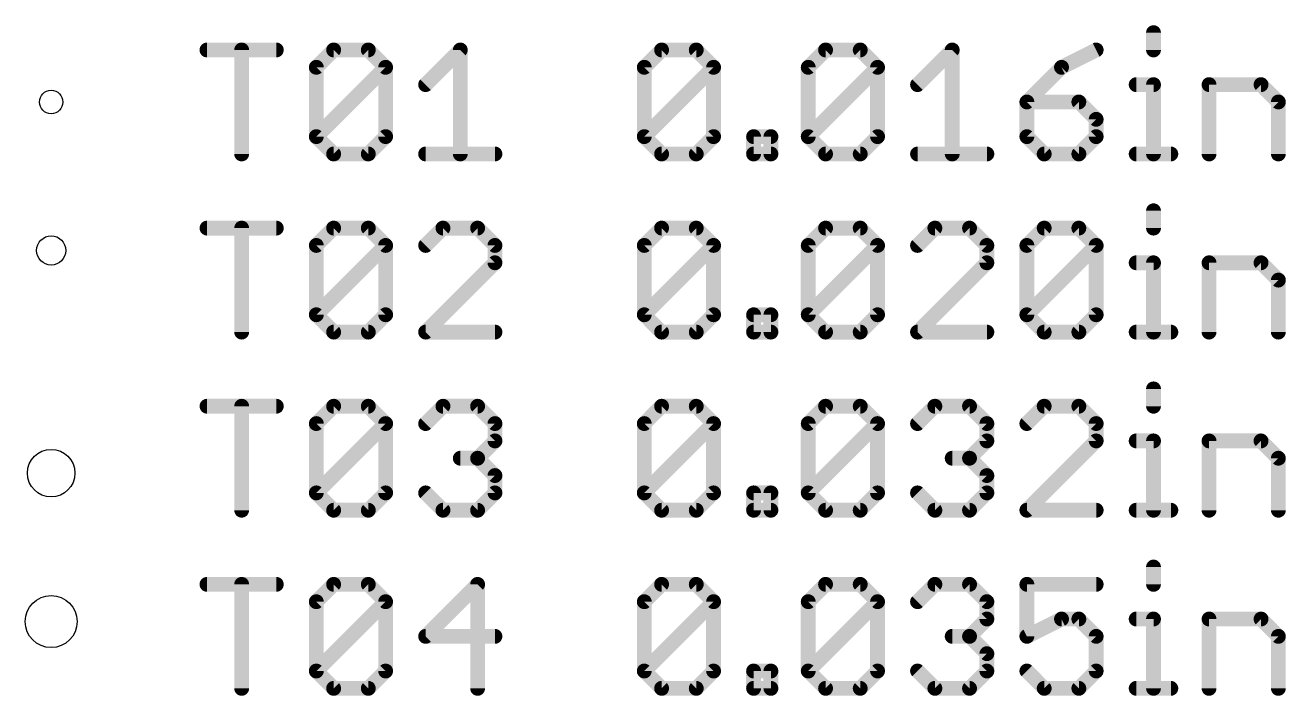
# Model space of a CAD drawing. Extents: x -132 to 146, y -142 to 112.
# Drawn here: x -43.62 to -22.05, y 30.48 to 41.95 of the extents above; entities that cross this region are included whole.
import ezdxf

# ---------------------------------------------------------------- set-up
doc = ezdxf.new("R2010")
doc.units = 0
doc.layers.add('20', color=7, linetype='CONTINUOUS')
doc.layers.add('44', color=253, linetype='CONTINUOUS')

msp = doc.modelspace()

# ---------------------------------------------------------------- linework, layer by layer
at = {"layer": '20'}
for centre, radius in [((-43.18, 40.64), 0.2), ((-43.18, 38.1), 0.25), ((-43.18, 34.29), 0.4064), ((-43.18, 31.75), 0.4445)]:
    msp.add_circle(centre, radius, dxfattribs=at)
at = {"layer": '44', "const_width": 0.254}
for points in [[(-24.3126, 41.8271), (-24.3126, 41.5305)], [(-40.513, 41.5305), (-39.3267, 41.5305)], [(-39.9198, 39.751), (-39.9198, 41.5305)], [(-38.642, 41.2339), (-38.3454, 41.5305)], [(-38.3454, 41.5305), (-37.7522, 41.5305)], [(-37.7522, 41.5305), (-37.4556, 41.2339)], [(-36.7709, 40.9373), (-36.1778, 41.5305)], [(-36.1778, 41.5305), (-36.1778, 39.751)], [(-33.0288, 41.2339), (-32.7323, 41.5305)], [(-32.7323, 41.5305), (-32.1391, 41.5305)], [(-32.1391, 41.5305), (-31.8425, 41.2339)], [(-30.2223, 41.2339), (-29.9257, 41.5305)], [(-29.9257, 41.5305), (-29.3325, 41.5305)], [(-29.3325, 41.5305), (-29.0359, 41.2339)], [(-28.3513, 40.9373), (-27.7581, 41.5305)], [(-27.7581, 41.5305), (-27.7581, 39.751)], [(-25.2939, 41.5305), (-25.887, 41.2339)], [(-38.642, 40.0476), (-38.642, 41.2339)], [(-38.642, 40.0476), (-37.4556, 41.2339)], [(-37.4556, 41.2339), (-37.4556, 40.0476)], [(-33.0288, 40.0476), (-33.0288, 41.2339)], [(-33.0288, 40.0476), (-31.8425, 41.2339)], [(-31.8425, 41.2339), (-31.8425, 40.0476)], [(-30.2223, 40.0476), (-30.2223, 41.2339)], [(-30.2223, 40.0476), (-29.0359, 41.2339)], [(-29.0359, 41.2339), (-29.0359, 40.0476)], [(-25.887, 41.2339), (-26.4802, 40.6408)], [(-24.6092, 40.9373), (-24.3126, 40.9373)], [(-24.3126, 40.9373), (-24.3126, 39.751)], [(-23.3618, 39.751), (-23.3618, 40.9373)], [(-23.3618, 40.9373), (-22.4721, 40.9373)], [(-22.4721, 40.9373), (-22.1755, 40.6408)], [(-26.4802, 40.6408), (-26.4802, 40.0476)], [(-25.5905, 40.6408), (-26.4802, 40.6408)], [(-25.2939, 40.3442), (-25.5905, 40.6408)], [(-22.1755, 40.6408), (-22.1755, 39.751)], [(-25.2939, 40.0476), (-25.2939, 40.3442)], [(-38.3454, 39.751), (-38.642, 40.0476)], [(-37.4556, 40.0476), (-37.7522, 39.751)], [(-32.7323, 39.751), (-33.0288, 40.0476)], [(-31.8425, 40.0476), (-32.1391, 39.751)], [(-31.1578, 39.751), (-31.1578, 40.0476)], [(-31.1578, 40.0476), (-30.8612, 40.0476)], [(-30.8612, 40.0476), (-30.8612, 39.751)], [(-29.9257, 39.751), (-30.2223, 40.0476)], [(-29.0359, 40.0476), (-29.3325, 39.751)], [(-26.4802, 40.0476), (-26.1836, 39.751)], [(-25.5905, 39.751), (-25.2939, 40.0476)], [(-37.7522, 39.751), (-38.3454, 39.751)], [(-36.7709, 39.751), (-35.5846, 39.751)], [(-32.1391, 39.751), (-32.7323, 39.751)], [(-30.8612, 39.751), (-31.1578, 39.751)], [(-29.3325, 39.751), (-29.9257, 39.751)], [(-28.3513, 39.751), (-27.1649, 39.751)], [(-26.1836, 39.751), (-25.5905, 39.751)], [(-24.6092, 39.751), (-24.016, 39.751)], [(-24.3126, 38.7791), (-24.3126, 38.4825)], [(-40.513, 38.4825), (-39.3267, 38.4825)], [(-39.9198, 36.703), (-39.9198, 38.4825)], [(-38.642, 38.1859), (-38.3454, 38.4825)], [(-38.3454, 38.4825), (-37.7522, 38.4825)], [(-37.7522, 38.4825), (-37.4556, 38.1859)], [(-36.4743, 38.4825), (-36.7709, 38.1859)], [(-35.8812, 38.4825), (-36.4743, 38.4825)], [(-35.5846, 38.1859), (-35.8812, 38.4825)], [(-33.0288, 38.1859), (-32.7323, 38.4825)], [(-32.7323, 38.4825), (-32.1391, 38.4825)], [(-32.1391, 38.4825), (-31.8425, 38.1859)], [(-30.2223, 38.1859), (-29.9257, 38.4825)], [(-29.9257, 38.4825), (-29.3325, 38.4825)], [(-29.3325, 38.4825), (-29.0359, 38.1859)], [(-28.0547, 38.4825), (-28.3513, 38.1859)], [(-27.4615, 38.4825), (-28.0547, 38.4825)], [(-27.1649, 38.1859), (-27.4615, 38.4825)], [(-26.4802, 38.1859), (-26.1836, 38.4825)], [(-26.1836, 38.4825), (-25.5905, 38.4825)], [(-25.5905, 38.4825), (-25.2939, 38.1859)], [(-38.642, 36.9996), (-38.642, 38.1859)], [(-38.642, 36.9996), (-37.4556, 38.1859)], [(-37.4556, 38.1859), (-37.4556, 36.9996)], [(-35.5846, 37.8893), (-35.5846, 38.1859)], [(-33.0288, 36.9996), (-33.0288, 38.1859)], [(-33.0288, 36.9996), (-31.8425, 38.1859)], [(-31.8425, 38.1859), (-31.8425, 36.9996)], [(-30.2223, 36.9996), (-30.2223, 38.1859)], [(-30.2223, 36.9996), (-29.0359, 38.1859)], [(-29.0359, 38.1859), (-29.0359, 36.9996)], [(-27.1649, 37.8893), (-27.1649, 38.1859)], [(-26.4802, 36.9996), (-26.4802, 38.1859)], [(-26.4802, 36.9996), (-25.2939, 38.1859)], [(-25.2939, 38.1859), (-25.2939, 36.9996)], [(-36.7709, 36.703), (-35.5846, 37.8893)], [(-28.3513, 36.703), (-27.1649, 37.8893)], [(-24.6092, 37.8893), (-24.3126, 37.8893)], [(-24.3126, 37.8893), (-24.3126, 36.703)], [(-23.3618, 36.703), (-23.3618, 37.8893)], [(-23.3618, 37.8893), (-22.4721, 37.8893)], [(-22.4721, 37.8893), (-22.1755, 37.5928)], [(-22.1755, 37.5928), (-22.1755, 36.703)], [(-38.3454, 36.703), (-38.642, 36.9996)], [(-37.4556, 36.9996), (-37.7522, 36.703)], [(-32.7323, 36.703), (-33.0288, 36.9996)], [(-31.8425, 36.9996), (-32.1391, 36.703)], [(-31.1578, 36.703), (-31.1578, 36.9996)], [(-31.1578, 36.9996), (-30.8612, 36.9996)], [(-30.8612, 36.9996), (-30.8612, 36.703)], [(-29.9257, 36.703), (-30.2223, 36.9996)], [(-29.0359, 36.9996), (-29.3325, 36.703)], [(-26.1836, 36.703), (-26.4802, 36.9996)], [(-25.2939, 36.9996), (-25.5905, 36.703)], [(-37.7522, 36.703), (-38.3454, 36.703)], [(-35.5846, 36.703), (-36.7709, 36.703)], [(-32.1391, 36.703), (-32.7323, 36.703)], [(-30.8612, 36.703), (-31.1578, 36.703)], [(-29.3325, 36.703), (-29.9257, 36.703)], [(-27.1649, 36.703), (-28.3513, 36.703)], [(-25.5905, 36.703), (-26.1836, 36.703)], [(-24.6092, 36.703), (-24.016, 36.703)], [(-24.3126, 35.7311), (-24.3126, 35.4345)], [(-40.513, 35.4345), (-39.3267, 35.4345)], [(-39.9198, 33.655), (-39.9198, 35.4345)], [(-38.642, 35.1379), (-38.3454, 35.4345)], [(-38.3454, 35.4345), (-37.7522, 35.4345)], [(-37.7522, 35.4345), (-37.4556, 35.1379)], [(-36.7709, 35.1379), (-36.4743, 35.4345)], [(-36.4743, 35.4345), (-35.8812, 35.4345)], [(-35.8812, 35.4345), (-35.5846, 35.1379)], [(-33.0288, 35.1379), (-32.7323, 35.4345)], [(-32.7323, 35.4345), (-32.1391, 35.4345)], [(-32.1391, 35.4345), (-31.8425, 35.1379)], [(-30.2223, 35.1379), (-29.9257, 35.4345)], [(-29.9257, 35.4345), (-29.3325, 35.4345)], [(-29.3325, 35.4345), (-29.0359, 35.1379)], [(-28.3513, 35.1379), (-28.0547, 35.4345)], [(-28.0547, 35.4345), (-27.4615, 35.4345)], [(-27.4615, 35.4345), (-27.1649, 35.1379)], [(-26.1836, 35.4345), (-26.4802, 35.1379)], [(-25.5905, 35.4345), (-26.1836, 35.4345)], [(-25.2939, 35.1379), (-25.5905, 35.4345)], [(-38.642, 33.9516), (-38.642, 35.1379)], [(-38.642, 33.9516), (-37.4556, 35.1379)], [(-37.4556, 35.1379), (-37.4556, 33.9516)], [(-35.5846, 35.1379), (-35.5846, 34.8413)], [(-33.0288, 33.9516), (-33.0288, 35.1379)], [(-33.0288, 33.9516), (-31.8425, 35.1379)], [(-31.8425, 35.1379), (-31.8425, 33.9516)], [(-30.2223, 33.9516), (-30.2223, 35.1379)], [(-30.2223, 33.9516), (-29.0359, 35.1379)], [(-29.0359, 35.1379), (-29.0359, 33.9516)], [(-27.1649, 35.1379), (-27.1649, 34.8413)], [(-25.2939, 34.8413), (-25.2939, 35.1379)], [(-35.5846, 34.8413), (-35.8812, 34.5448)], [(-27.1649, 34.8413), (-27.4615, 34.5448)], [(-26.4802, 33.655), (-25.2939, 34.8413)], [(-24.6092, 34.8413), (-24.3126, 34.8413)], [(-24.3126, 34.8413), (-24.3126, 33.655)], [(-23.3618, 33.655), (-23.3618, 34.8413)], [(-23.3618, 34.8413), (-22.4721, 34.8413)], [(-22.4721, 34.8413), (-22.1755, 34.5448)], [(-35.8812, 34.5448), (-36.1778, 34.5448)], [(-35.8812, 34.5448), (-35.5846, 34.2482)], [(-27.4615, 34.5448), (-27.7581, 34.5448)], [(-27.4615, 34.5448), (-27.1649, 34.2482)], [(-22.1755, 34.5448), (-22.1755, 33.655)], [(-35.5846, 34.2482), (-35.5846, 33.9516)], [(-27.1649, 34.2482), (-27.1649, 33.9516)], [(-38.3454, 33.655), (-38.642, 33.9516)], [(-37.4556, 33.9516), (-37.7522, 33.655)], [(-36.4743, 33.655), (-36.7709, 33.9516)], [(-35.5846, 33.9516), (-35.8812, 33.655)], [(-32.7323, 33.655), (-33.0288, 33.9516)], [(-31.8425, 33.9516), (-32.1391, 33.655)], [(-31.1578, 33.655), (-31.1578, 33.9516)], [(-31.1578, 33.9516), (-30.8612, 33.9516)], [(-30.8612, 33.9516), (-30.8612, 33.655)], [(-29.9257, 33.655), (-30.2223, 33.9516)], [(-29.0359, 33.9516), (-29.3325, 33.655)], [(-28.0547, 33.655), (-28.3513, 33.9516)], [(-27.1649, 33.9516), (-27.4615, 33.655)], [(-37.7522, 33.655), (-38.3454, 33.655)], [(-35.8812, 33.655), (-36.4743, 33.655)], [(-32.1391, 33.655), (-32.7323, 33.655)], [(-30.8612, 33.655), (-31.1578, 33.655)], [(-29.3325, 33.655), (-29.9257, 33.655)], [(-27.4615, 33.655), (-28.0547, 33.655)], [(-25.2939, 33.655), (-26.4802, 33.655)], [(-24.6092, 33.655), (-24.016, 33.655)], [(-24.3126, 32.6831), (-24.3126, 32.3865)], [(-40.513, 32.3865), (-39.3267, 32.3865)], [(-39.9198, 30.607), (-39.9198, 32.3865)], [(-38.642, 32.0899), (-38.3454, 32.3865)], [(-38.3454, 32.3865), (-37.7522, 32.3865)], [(-37.7522, 32.3865), (-37.4556, 32.0899)], [(-35.8812, 32.3865), (-36.7709, 31.4968)], [(-35.8812, 30.607), (-35.8812, 32.3865)], [(-33.0288, 32.0899), (-32.7323, 32.3865)], [(-32.7323, 32.3865), (-32.1391, 32.3865)], [(-32.1391, 32.3865), (-31.8425, 32.0899)], [(-30.2223, 32.0899), (-29.9257, 32.3865)], [(-29.9257, 32.3865), (-29.3325, 32.3865)], [(-29.3325, 32.3865), (-29.0359, 32.0899)], [(-28.3513, 32.0899), (-28.0547, 32.3865)], [(-28.0547, 32.3865), (-27.4615, 32.3865)], [(-27.4615, 32.3865), (-27.1649, 32.0899)], [(-25.2939, 32.3865), (-26.4802, 32.3865)], [(-26.4802, 32.3865), (-26.4802, 31.4968)], [(-38.642, 30.9036), (-38.642, 32.0899)], [(-38.642, 30.9036), (-37.4556, 32.0899)], [(-37.4556, 32.0899), (-37.4556, 30.9036)], [(-33.0288, 30.9036), (-33.0288, 32.0899)], [(-33.0288, 30.9036), (-31.8425, 32.0899)], [(-31.8425, 32.0899), (-31.8425, 30.9036)], [(-30.2223, 30.9036), (-30.2223, 32.0899)], [(-30.2223, 30.9036), (-29.0359, 32.0899)], [(-29.0359, 32.0899), (-29.0359, 30.9036)], [(-27.1649, 32.0899), (-27.1649, 31.7933)], [(-27.1649, 31.7933), (-27.4615, 31.4968)], [(-26.4802, 31.4968), (-25.887, 31.7933)], [(-25.887, 31.7933), (-25.5905, 31.7933)], [(-25.5905, 31.7933), (-25.2939, 31.4968)], [(-24.6092, 31.7933), (-24.3126, 31.7933)], [(-24.3126, 31.7933), (-24.3126, 30.607)], [(-23.3618, 30.607), (-23.3618, 31.7933)], [(-23.3618, 31.7933), (-22.4721, 31.7933)], [(-22.4721, 31.7933), (-22.1755, 31.4968)], [(-36.7709, 31.4968), (-35.5846, 31.4968)], [(-27.4615, 31.4968), (-27.7581, 31.4968)], [(-27.4615, 31.4968), (-27.1649, 31.2002)], [(-25.2939, 31.4968), (-25.2939, 30.9036)], [(-22.1755, 31.4968), (-22.1755, 30.607)], [(-27.1649, 31.2002), (-27.1649, 30.9036)], [(-38.3454, 30.607), (-38.642, 30.9036)], [(-37.4556, 30.9036), (-37.7522, 30.607)], [(-32.7323, 30.607), (-33.0288, 30.9036)], [(-31.8425, 30.9036), (-32.1391, 30.607)], [(-31.1578, 30.607), (-31.1578, 30.9036)], [(-31.1578, 30.9036), (-30.8612, 30.9036)], [(-30.8612, 30.9036), (-30.8612, 30.607)], [(-29.9257, 30.607), (-30.2223, 30.9036)], [(-29.0359, 30.9036), (-29.3325, 30.607)], [(-28.0547, 30.607), (-28.3513, 30.9036)], [(-27.1649, 30.9036), (-27.4615, 30.607)], [(-26.1836, 30.607), (-26.4802, 30.9036)], [(-25.2939, 30.9036), (-25.5905, 30.607)], [(-37.7522, 30.607), (-38.3454, 30.607)], [(-32.1391, 30.607), (-32.7323, 30.607)], [(-30.8612, 30.607), (-31.1578, 30.607)], [(-29.3325, 30.607), (-29.9257, 30.607)], [(-27.4615, 30.607), (-28.0547, 30.607)], [(-25.5905, 30.607), (-26.1836, 30.607)], [(-24.6092, 30.607), (-24.016, 30.607)]]:
    msp.add_lwpolyline(points, dxfattribs=at)
at = {"layer": '44', "const_width": 0.127}
for points in [[(-24.2491, 41.8271, 1), (-24.3761, 41.8271)], [(-40.513, 41.594, 1), (-40.513, 41.467)], [(-39.8563, 41.5305, 1), (-39.9833, 41.5305)], [(-39.3267, 41.467, 1), (-39.3267, 41.594)], [(-38.3454, 41.594, 1), (-38.3454, 41.467)], [(-38.3005, 41.4856, 1), (-38.3903, 41.5754)], [(-37.7073, 41.5754, 1), (-37.7971, 41.4856)], [(-37.7522, 41.467, 1), (-37.7522, 41.594)], [(-36.1143, 41.5305, 1), (-36.2413, 41.5305)], [(-36.1329, 41.4856, 1), (-36.2227, 41.5754)], [(-32.7323, 41.594, 1), (-32.7323, 41.467)], [(-32.6874, 41.4856, 1), (-32.7772, 41.5754)], [(-32.0942, 41.5754, 1), (-32.184, 41.4856)], [(-32.1391, 41.467, 1), (-32.1391, 41.594)], [(-29.9257, 41.594, 1), (-29.9257, 41.467)], [(-29.8808, 41.4856, 1), (-29.9706, 41.5754)], [(-29.2876, 41.5754, 1), (-29.3774, 41.4856)], [(-29.3325, 41.467, 1), (-29.3325, 41.594)], [(-27.6946, 41.5305, 1), (-27.8216, 41.5305)], [(-27.7132, 41.4856, 1), (-27.803, 41.5754)], [(-25.2655, 41.4737, 1), (-25.3223, 41.5873)], [(-24.3761, 41.5305, 1), (-24.2491, 41.5305)], [(-38.5785, 41.2339, 1), (-38.7055, 41.2339)], [(-38.6869, 41.2788, 1), (-38.5971, 41.189)], [(-37.3921, 41.2339, 1), (-37.5191, 41.2339)], [(-37.4107, 41.189, 1), (-37.5005, 41.2788)], [(-37.5005, 41.189, 1), (-37.4107, 41.2788)], [(-33.0738, 41.2788, 1), (-32.9839, 41.189)], [(-32.9654, 41.2339, 1), (-33.0923, 41.2339)], [(-31.779, 41.2339, 1), (-31.906, 41.2339)], [(-31.7976, 41.189, 1), (-31.8874, 41.2788)], [(-31.8874, 41.189, 1), (-31.7976, 41.2788)], [(-30.1588, 41.2339, 1), (-30.2858, 41.2339)], [(-30.2672, 41.2788, 1), (-30.1774, 41.189)], [(-28.9724, 41.2339, 1), (-29.0994, 41.2339)], [(-28.991, 41.189, 1), (-29.0808, 41.2788)], [(-29.0808, 41.189, 1), (-28.991, 41.2788)], [(-25.9154, 41.2907, 1), (-25.8586, 41.1771)], [(-25.8421, 41.189, 1), (-25.9319, 41.2788)], [(-36.8158, 40.9822, 1), (-36.726, 40.8924)], [(-28.3962, 40.9822, 1), (-28.3064, 40.8924)], [(-24.6092, 41.0008, 1), (-24.6092, 40.8738)], [(-24.2491, 40.9373, 1), (-24.3761, 40.9373)], [(-24.3126, 40.8738, 1), (-24.3126, 41.0008)], [(-23.2983, 40.9373, 1), (-23.4253, 40.9373)], [(-23.3618, 41.0008, 1), (-23.3618, 40.8738)], [(-22.4272, 40.9822, 1), (-22.517, 40.8924)], [(-22.4721, 40.8738, 1), (-22.4721, 41.0008)], [(-26.4167, 40.6408, 1), (-26.5437, 40.6408)], [(-26.4802, 40.7043, 1), (-26.4802, 40.5773)], [(-26.5251, 40.6857, 1), (-26.4353, 40.5959)], [(-25.5456, 40.6857, 1), (-25.6354, 40.5959)], [(-25.5905, 40.5773, 1), (-25.5905, 40.7043)], [(-22.112, 40.6408, 1), (-22.239, 40.6408)], [(-22.2204, 40.5959, 1), (-22.1306, 40.6857)], [(-25.2304, 40.3442, 1), (-25.3574, 40.3442)], [(-25.3388, 40.2993, 1), (-25.249, 40.3891)], [(-38.5971, 40.0925, 1), (-38.6869, 40.0027)], [(-38.6869, 40.0925, 1), (-38.5971, 40.0027)], [(-37.4107, 40.0027, 1), (-37.5005, 40.0925)], [(-32.9839, 40.0925, 1), (-33.0738, 40.0027)], [(-33.0738, 40.0925, 1), (-32.9839, 40.0027)], [(-31.7976, 40.0027, 1), (-31.8874, 40.0925)], [(-31.0943, 40.0476, 1), (-31.2213, 40.0476)], [(-31.1578, 40.1111, 1), (-31.1578, 39.9841)], [(-30.7977, 40.0476, 1), (-30.9247, 40.0476)], [(-30.8612, 39.9841, 1), (-30.8612, 40.1111)], [(-30.1774, 40.0925, 1), (-30.2672, 40.0027)], [(-30.2672, 40.0925, 1), (-30.1774, 40.0027)], [(-28.991, 40.0027, 1), (-29.0808, 40.0925)], [(-26.4353, 40.0925, 1), (-26.5251, 40.0027)], [(-25.249, 40.0027, 1), (-25.3388, 40.0925)], [(-38.7055, 40.0476, 1), (-38.5785, 40.0476)], [(-37.5191, 40.0476, 1), (-37.3921, 40.0476)], [(-33.0923, 40.0476, 1), (-32.9654, 40.0476)], [(-31.906, 40.0476, 1), (-31.779, 40.0476)], [(-30.2858, 40.0476, 1), (-30.1588, 40.0476)], [(-29.0994, 40.0476, 1), (-28.9724, 40.0476)], [(-26.5437, 40.0476, 1), (-26.4167, 40.0476)], [(-25.3574, 40.0476, 1), (-25.2304, 40.0476)], [(-39.9833, 39.751, 1), (-39.8563, 39.751)], [(-38.3454, 39.8145, 1), (-38.3454, 39.6875)], [(-38.3903, 39.7061, 1), (-38.3005, 39.7959)], [(-37.7971, 39.7959, 1), (-37.7073, 39.7061)], [(-37.7522, 39.6875, 1), (-37.7522, 39.8145)], [(-36.7709, 39.8145, 1), (-36.7709, 39.6875)], [(-36.2413, 39.751, 1), (-36.1143, 39.751)], [(-35.5846, 39.6875, 1), (-35.5846, 39.8145)], [(-32.7323, 39.8145, 1), (-32.7323, 39.6875)], [(-32.7772, 39.7061, 1), (-32.6874, 39.7959)], [(-32.184, 39.7959, 1), (-32.0942, 39.7061)], [(-32.1391, 39.6875, 1), (-32.1391, 39.8145)], [(-31.1578, 39.8145, 1), (-31.1578, 39.6875)], [(-31.2213, 39.751, 1), (-31.0943, 39.751)], [(-30.9247, 39.751, 1), (-30.7977, 39.751)], [(-30.8612, 39.6875, 1), (-30.8612, 39.8145)], [(-29.9257, 39.8145, 1), (-29.9257, 39.6875)], [(-29.9706, 39.7061, 1), (-29.8808, 39.7959)], [(-29.3774, 39.7959, 1), (-29.2876, 39.7061)], [(-29.3325, 39.6875, 1), (-29.3325, 39.8145)], [(-28.3513, 39.8145, 1), (-28.3513, 39.6875)], [(-27.8216, 39.751, 1), (-27.6946, 39.751)], [(-27.1649, 39.6875, 1), (-27.1649, 39.8145)], [(-26.1836, 39.8145, 1), (-26.1836, 39.6875)], [(-26.2285, 39.7061, 1), (-26.1387, 39.7959)], [(-25.6354, 39.7959, 1), (-25.5456, 39.7061)], [(-25.5905, 39.6875, 1), (-25.5905, 39.8145)], [(-24.6092, 39.8145, 1), (-24.6092, 39.6875)], [(-24.3761, 39.751, 1), (-24.2491, 39.751)], [(-24.016, 39.6875, 1), (-24.016, 39.8145)], [(-23.4253, 39.751, 1), (-23.2983, 39.751)], [(-22.239, 39.751, 1), (-22.112, 39.751)], [(-24.2491, 38.7791, 1), (-24.3761, 38.7791)], [(-40.513, 38.546, 1), (-40.513, 38.419)], [(-39.8563, 38.4825, 1), (-39.9833, 38.4825)], [(-39.3267, 38.419, 1), (-39.3267, 38.546)], [(-38.3454, 38.546, 1), (-38.3454, 38.419)], [(-38.3005, 38.4376, 1), (-38.3903, 38.5274)], [(-37.7073, 38.5274, 1), (-37.7971, 38.4376)], [(-37.7522, 38.419, 1), (-37.7522, 38.546)], [(-36.4743, 38.546, 1), (-36.4743, 38.419)], [(-36.4294, 38.4376, 1), (-36.5192, 38.5274)], [(-35.8363, 38.5274, 1), (-35.9261, 38.4376)], [(-35.8812, 38.419, 1), (-35.8812, 38.546)], [(-32.7323, 38.546, 1), (-32.7323, 38.419)], [(-32.6874, 38.4376, 1), (-32.7772, 38.5274)], [(-32.0942, 38.5274, 1), (-32.184, 38.4376)], [(-32.1391, 38.419, 1), (-32.1391, 38.546)], [(-29.9257, 38.546, 1), (-29.9257, 38.419)], [(-29.8808, 38.4376, 1), (-29.9706, 38.5274)], [(-29.2876, 38.5274, 1), (-29.3774, 38.4376)], [(-29.3325, 38.419, 1), (-29.3325, 38.546)], [(-28.0547, 38.546, 1), (-28.0547, 38.419)], [(-28.0098, 38.4376, 1), (-28.0996, 38.5274)], [(-27.4166, 38.5274, 1), (-27.5064, 38.4376)], [(-27.4615, 38.419, 1), (-27.4615, 38.546)], [(-26.1836, 38.546, 1), (-26.1836, 38.419)], [(-26.1387, 38.4376, 1), (-26.2285, 38.5274)], [(-25.5456, 38.5274, 1), (-25.6354, 38.4376)], [(-25.5905, 38.419, 1), (-25.5905, 38.546)], [(-24.3761, 38.4825, 1), (-24.2491, 38.4825)], [(-38.5785, 38.1859, 1), (-38.7055, 38.1859)], [(-38.6869, 38.2308, 1), (-38.5971, 38.141)], [(-37.3921, 38.1859, 1), (-37.5191, 38.1859)], [(-37.4107, 38.141, 1), (-37.5005, 38.2308)], [(-37.5005, 38.141, 1), (-37.4107, 38.2308)], [(-36.8158, 38.2308, 1), (-36.726, 38.141)], [(-35.5211, 38.1859, 1), (-35.6481, 38.1859)], [(-35.6295, 38.141, 1), (-35.5397, 38.2308)], [(-33.0738, 38.2308, 1), (-32.9839, 38.141)], [(-32.9654, 38.1859, 1), (-33.0923, 38.1859)], [(-31.779, 38.1859, 1), (-31.906, 38.1859)], [(-31.7976, 38.141, 1), (-31.8874, 38.2308)], [(-31.8874, 38.141, 1), (-31.7976, 38.2308)], [(-30.1588, 38.1859, 1), (-30.2858, 38.1859)], [(-30.2672, 38.2308, 1), (-30.1774, 38.141)], [(-28.9724, 38.1859, 1), (-29.0994, 38.1859)], [(-28.991, 38.141, 1), (-29.0808, 38.2308)], [(-29.0808, 38.141, 1), (-28.991, 38.2308)], [(-28.3962, 38.2308, 1), (-28.3064, 38.141)], [(-27.1014, 38.1859, 1), (-27.2284, 38.1859)], [(-27.2098, 38.141, 1), (-27.12, 38.2308)], [(-26.4167, 38.1859, 1), (-26.5437, 38.1859)], [(-26.5251, 38.2308, 1), (-26.4353, 38.141)], [(-25.2304, 38.1859, 1), (-25.3574, 38.1859)], [(-25.249, 38.141, 1), (-25.3388, 38.2308)], [(-25.3388, 38.141, 1), (-25.249, 38.2308)], [(-35.5397, 37.8444, 1), (-35.6295, 37.9342)], [(-27.12, 37.8444, 1), (-27.2098, 37.9342)], [(-24.6092, 37.9528, 1), (-24.6092, 37.8258)], [(-24.2491, 37.8893, 1), (-24.3761, 37.8893)], [(-24.3126, 37.8258, 1), (-24.3126, 37.9528)], [(-23.2983, 37.8893, 1), (-23.4253, 37.8893)], [(-23.3618, 37.9528, 1), (-23.3618, 37.8258)], [(-22.4272, 37.9342, 1), (-22.517, 37.8444)], [(-22.4721, 37.8258, 1), (-22.4721, 37.9528)], [(-35.6481, 37.8893, 1), (-35.5211, 37.8893)], [(-27.2284, 37.8893, 1), (-27.1014, 37.8893)], [(-22.112, 37.5928, 1), (-22.239, 37.5928)], [(-22.2204, 37.5479, 1), (-22.1306, 37.6377)], [(-38.5971, 37.0445, 1), (-38.6869, 36.9547)], [(-37.4107, 36.9547, 1), (-37.5005, 37.0445)], [(-32.9839, 37.0445, 1), (-33.0738, 36.9547)], [(-31.7976, 36.9547, 1), (-31.8874, 37.0445)], [(-31.0943, 36.9996, 1), (-31.2213, 36.9996)], [(-31.1578, 37.0631, 1), (-31.1578, 36.9361)], [(-30.7977, 36.9996, 1), (-30.9247, 36.9996)], [(-30.8612, 36.9361, 1), (-30.8612, 37.0631)], [(-30.1774, 37.0445, 1), (-30.2672, 36.9547)], [(-28.991, 36.9547, 1), (-29.0808, 37.0445)], [(-26.4353, 37.0445, 1), (-26.5251, 36.9547)], [(-25.249, 36.9547, 1), (-25.3388, 37.0445)], [(-38.6869, 37.0445, 1), (-38.5971, 36.9547)], [(-38.7055, 36.9996, 1), (-38.5785, 36.9996)], [(-37.5191, 36.9996, 1), (-37.3921, 36.9996)], [(-33.0738, 37.0445, 1), (-32.9839, 36.9547)], [(-33.0923, 36.9996, 1), (-32.9654, 36.9996)], [(-31.906, 36.9996, 1), (-31.779, 36.9996)], [(-30.2672, 37.0445, 1), (-30.1774, 36.9547)], [(-30.2858, 36.9996, 1), (-30.1588, 36.9996)], [(-29.0994, 36.9996, 1), (-28.9724, 36.9996)], [(-26.5251, 37.0445, 1), (-26.4353, 36.9547)], [(-26.5437, 36.9996, 1), (-26.4167, 36.9996)], [(-25.3574, 36.9996, 1), (-25.2304, 36.9996)], [(-39.9833, 36.703, 1), (-39.8563, 36.703)], [(-38.3454, 36.7665, 1), (-38.3454, 36.6395)], [(-38.3903, 36.6581, 1), (-38.3005, 36.7479)], [(-37.7971, 36.7479, 1), (-37.7073, 36.6581)], [(-37.7522, 36.6395, 1), (-37.7522, 36.7665)], [(-36.7709, 36.7665, 1), (-36.7709, 36.6395)], [(-36.8158, 36.7479, 1), (-36.726, 36.6581)], [(-35.5846, 36.6395, 1), (-35.5846, 36.7665)], [(-32.7323, 36.7665, 1), (-32.7323, 36.6395)], [(-32.7772, 36.6581, 1), (-32.6874, 36.7479)], [(-32.184, 36.7479, 1), (-32.0942, 36.6581)], [(-32.1391, 36.6395, 1), (-32.1391, 36.7665)], [(-31.1578, 36.7665, 1), (-31.1578, 36.6395)], [(-31.2213, 36.703, 1), (-31.0943, 36.703)], [(-30.9247, 36.703, 1), (-30.7977, 36.703)], [(-30.8612, 36.6395, 1), (-30.8612, 36.7665)], [(-29.9257, 36.7665, 1), (-29.9257, 36.6395)], [(-29.9706, 36.6581, 1), (-29.8808, 36.7479)], [(-29.3774, 36.7479, 1), (-29.2876, 36.6581)], [(-29.3325, 36.6395, 1), (-29.3325, 36.7665)], [(-28.3513, 36.7665, 1), (-28.3513, 36.6395)], [(-28.3962, 36.7479, 1), (-28.3064, 36.6581)], [(-27.1649, 36.6395, 1), (-27.1649, 36.7665)], [(-26.1836, 36.7665, 1), (-26.1836, 36.6395)], [(-26.2285, 36.6581, 1), (-26.1387, 36.7479)], [(-25.6354, 36.7479, 1), (-25.5456, 36.6581)], [(-25.5905, 36.6395, 1), (-25.5905, 36.7665)], [(-24.6092, 36.7665, 1), (-24.6092, 36.6395)], [(-24.3761, 36.703, 1), (-24.2491, 36.703)], [(-24.016, 36.6395, 1), (-24.016, 36.7665)], [(-23.4253, 36.703, 1), (-23.2983, 36.703)], [(-22.239, 36.703, 1), (-22.112, 36.703)], [(-24.2491, 35.7311, 1), (-24.3761, 35.7311)], [(-40.513, 35.498, 1), (-40.513, 35.371)], [(-39.8563, 35.4345, 1), (-39.9833, 35.4345)], [(-39.3267, 35.371, 1), (-39.3267, 35.498)], [(-38.3454, 35.498, 1), (-38.3454, 35.371)], [(-38.3005, 35.3896, 1), (-38.3903, 35.4794)], [(-37.7073, 35.4794, 1), (-37.7971, 35.3896)], [(-37.7522, 35.371, 1), (-37.7522, 35.498)], [(-36.4743, 35.498, 1), (-36.4743, 35.371)], [(-36.4294, 35.3896, 1), (-36.5192, 35.4794)], [(-35.8363, 35.4794, 1), (-35.9261, 35.3896)], [(-35.8812, 35.371, 1), (-35.8812, 35.498)], [(-32.7323, 35.498, 1), (-32.7323, 35.371)], [(-32.6874, 35.3896, 1), (-32.7772, 35.4794)], [(-32.0942, 35.4794, 1), (-32.184, 35.3896)], [(-32.1391, 35.371, 1), (-32.1391, 35.498)], [(-29.9257, 35.498, 1), (-29.9257, 35.371)], [(-29.8808, 35.3896, 1), (-29.9706, 35.4794)], [(-29.2876, 35.4794, 1), (-29.3774, 35.3896)], [(-29.3325, 35.371, 1), (-29.3325, 35.498)], [(-28.0547, 35.498, 1), (-28.0547, 35.371)], [(-28.0098, 35.3896, 1), (-28.0996, 35.4794)], [(-27.4166, 35.4794, 1), (-27.5064, 35.3896)], [(-27.4615, 35.371, 1), (-27.4615, 35.498)], [(-26.1836, 35.498, 1), (-26.1836, 35.371)], [(-26.1387, 35.3896, 1), (-26.2285, 35.4794)], [(-25.5456, 35.4794, 1), (-25.6354, 35.3896)], [(-25.5905, 35.371, 1), (-25.5905, 35.498)], [(-24.3761, 35.4345, 1), (-24.2491, 35.4345)], [(-38.5785, 35.1379, 1), (-38.7055, 35.1379)], [(-38.6869, 35.1828, 1), (-38.5971, 35.093)], [(-37.3921, 35.1379, 1), (-37.5191, 35.1379)], [(-37.4107, 35.093, 1), (-37.5005, 35.1828)], [(-37.5005, 35.093, 1), (-37.4107, 35.1828)], [(-36.8158, 35.1828, 1), (-36.726, 35.093)], [(-35.5211, 35.1379, 1), (-35.6481, 35.1379)], [(-35.6295, 35.093, 1), (-35.5397, 35.1828)], [(-33.0738, 35.1828, 1), (-32.9839, 35.093)], [(-32.9654, 35.1379, 1), (-33.0923, 35.1379)], [(-31.779, 35.1379, 1), (-31.906, 35.1379)], [(-31.7976, 35.093, 1), (-31.8874, 35.1828)], [(-31.8874, 35.093, 1), (-31.7976, 35.1828)], [(-30.1588, 35.1379, 1), (-30.2858, 35.1379)], [(-30.2672, 35.1828, 1), (-30.1774, 35.093)], [(-28.9724, 35.1379, 1), (-29.0994, 35.1379)], [(-28.991, 35.093, 1), (-29.0808, 35.1828)], [(-29.0808, 35.093, 1), (-28.991, 35.1828)], [(-28.3962, 35.1828, 1), (-28.3064, 35.093)], [(-27.1014, 35.1379, 1), (-27.2284, 35.1379)], [(-27.2098, 35.093, 1), (-27.12, 35.1828)], [(-26.5251, 35.1828, 1), (-26.4353, 35.093)], [(-25.2304, 35.1379, 1), (-25.3574, 35.1379)], [(-25.3388, 35.093, 1), (-25.249, 35.1828)], [(-35.5397, 34.7964, 1), (-35.6295, 34.8862)], [(-27.12, 34.7964, 1), (-27.2098, 34.8862)], [(-25.249, 34.7964, 1), (-25.3388, 34.8862)], [(-24.6092, 34.9048, 1), (-24.6092, 34.7778)], [(-24.2491, 34.8413, 1), (-24.3761, 34.8413)], [(-24.3126, 34.7778, 1), (-24.3126, 34.9048)], [(-23.2983, 34.8413, 1), (-23.4253, 34.8413)], [(-23.3618, 34.9048, 1), (-23.3618, 34.7778)], [(-22.4272, 34.8862, 1), (-22.517, 34.7964)], [(-22.4721, 34.7778, 1), (-22.4721, 34.9048)], [(-35.6481, 34.8413, 1), (-35.5211, 34.8413)], [(-27.2284, 34.8413, 1), (-27.1014, 34.8413)], [(-25.3574, 34.8413, 1), (-25.2304, 34.8413)], [(-36.1778, 34.6083, 1), (-36.1778, 34.4813)], [(-35.8363, 34.5897, 1), (-35.9261, 34.4999)], [(-35.9261, 34.5897, 1), (-35.8363, 34.4999)], [(-35.8812, 34.4813, 1), (-35.8812, 34.6083)], [(-27.7581, 34.6083, 1), (-27.7581, 34.4813)], [(-27.4166, 34.5897, 1), (-27.5064, 34.4999)], [(-27.5064, 34.5897, 1), (-27.4166, 34.4999)], [(-27.4615, 34.4813, 1), (-27.4615, 34.6083)], [(-22.112, 34.5448, 1), (-22.239, 34.5448)], [(-22.2204, 34.4999, 1), (-22.1306, 34.5897)], [(-35.5211, 34.2482, 1), (-35.6481, 34.2482)], [(-35.6295, 34.2033, 1), (-35.5397, 34.2931)], [(-27.1014, 34.2482, 1), (-27.2284, 34.2482)], [(-27.2098, 34.2033, 1), (-27.12, 34.2931)], [(-38.5971, 33.9965, 1), (-38.6869, 33.9067)], [(-38.6869, 33.9965, 1), (-38.5971, 33.9067)], [(-38.7055, 33.9516, 1), (-38.5785, 33.9516)], [(-37.5191, 33.9516, 1), (-37.3921, 33.9516)], [(-37.4107, 33.9067, 1), (-37.5005, 33.9965)], [(-36.726, 33.9965, 1), (-36.8158, 33.9067)], [(-35.6481, 33.9516, 1), (-35.5211, 33.9516)], [(-35.5397, 33.9067, 1), (-35.6295, 33.9965)], [(-32.9839, 33.9965, 1), (-33.0738, 33.9067)], [(-33.0738, 33.9965, 1), (-32.9839, 33.9067)], [(-33.0923, 33.9516, 1), (-32.9654, 33.9516)], [(-31.906, 33.9516, 1), (-31.779, 33.9516)], [(-31.7976, 33.9067, 1), (-31.8874, 33.9965)], [(-31.0943, 33.9516, 1), (-31.2213, 33.9516)], [(-31.1578, 34.0151, 1), (-31.1578, 33.8881)], [(-30.7977, 33.9516, 1), (-30.9247, 33.9516)], [(-30.8612, 33.8881, 1), (-30.8612, 34.0151)], [(-30.1774, 33.9965, 1), (-30.2672, 33.9067)], [(-30.2672, 33.9965, 1), (-30.1774, 33.9067)], [(-30.2858, 33.9516, 1), (-30.1588, 33.9516)], [(-29.0994, 33.9516, 1), (-28.9724, 33.9516)], [(-28.991, 33.9067, 1), (-29.0808, 33.9965)], [(-28.3064, 33.9965, 1), (-28.3962, 33.9067)], [(-27.2284, 33.9516, 1), (-27.1014, 33.9516)], [(-27.12, 33.9067, 1), (-27.2098, 33.9965)], [(-39.9833, 33.655, 1), (-39.8563, 33.655)], [(-38.3454, 33.7185, 1), (-38.3454, 33.5915)], [(-38.3903, 33.6101, 1), (-38.3005, 33.6999)], [(-37.7971, 33.6999, 1), (-37.7073, 33.6101)], [(-37.7522, 33.5915, 1), (-37.7522, 33.7185)], [(-36.4743, 33.7185, 1), (-36.4743, 33.5915)], [(-36.5192, 33.6101, 1), (-36.4294, 33.6999)], [(-35.9261, 33.6999, 1), (-35.8363, 33.6101)], [(-35.8812, 33.5915, 1), (-35.8812, 33.7185)], [(-32.7323, 33.7185, 1), (-32.7323, 33.5915)], [(-32.7772, 33.6101, 1), (-32.6874, 33.6999)], [(-32.184, 33.6999, 1), (-32.0942, 33.6101)], [(-32.1391, 33.5915, 1), (-32.1391, 33.7185)], [(-31.1578, 33.7185, 1), (-31.1578, 33.5915)], [(-31.2213, 33.655, 1), (-31.0943, 33.655)], [(-30.9247, 33.655, 1), (-30.7977, 33.655)], [(-30.8612, 33.5915, 1), (-30.8612, 33.7185)], [(-29.9257, 33.7185, 1), (-29.9257, 33.5915)], [(-29.9706, 33.6101, 1), (-29.8808, 33.6999)], [(-29.3774, 33.6999, 1), (-29.2876, 33.6101)], [(-29.3325, 33.5915, 1), (-29.3325, 33.7185)], [(-28.0547, 33.7185, 1), (-28.0547, 33.5915)], [(-28.0996, 33.6101, 1), (-28.0098, 33.6999)], [(-27.5064, 33.6999, 1), (-27.4166, 33.6101)], [(-27.4615, 33.5915, 1), (-27.4615, 33.7185)], [(-26.4802, 33.7185, 1), (-26.4802, 33.5915)], [(-26.5251, 33.6999, 1), (-26.4353, 33.6101)], [(-25.2939, 33.5915, 1), (-25.2939, 33.7185)], [(-24.6092, 33.7185, 1), (-24.6092, 33.5915)], [(-24.3761, 33.655, 1), (-24.2491, 33.655)], [(-24.016, 33.5915, 1), (-24.016, 33.7185)], [(-23.4253, 33.655, 1), (-23.2983, 33.655)], [(-22.239, 33.655, 1), (-22.112, 33.655)], [(-24.2491, 32.6831, 1), (-24.3761, 32.6831)], [(-40.513, 32.45, 1), (-40.513, 32.323)], [(-39.8563, 32.3865, 1), (-39.9833, 32.3865)], [(-39.3267, 32.323, 1), (-39.3267, 32.45)], [(-38.3454, 32.45, 1), (-38.3454, 32.323)], [(-38.3005, 32.3416, 1), (-38.3903, 32.4314)], [(-37.7073, 32.4314, 1), (-37.7971, 32.3416)], [(-37.7522, 32.323, 1), (-37.7522, 32.45)], [(-35.8177, 32.3865, 1), (-35.9447, 32.3865)], [(-35.8363, 32.3416, 1), (-35.9261, 32.4314)], [(-32.7323, 32.45, 1), (-32.7323, 32.323)], [(-32.6874, 32.3416, 1), (-32.7772, 32.4314)], [(-32.0942, 32.4314, 1), (-32.184, 32.3416)], [(-32.1391, 32.323, 1), (-32.1391, 32.45)], [(-29.9257, 32.45, 1), (-29.9257, 32.323)], [(-29.8808, 32.3416, 1), (-29.9706, 32.4314)], [(-29.2876, 32.4314, 1), (-29.3774, 32.3416)], [(-29.3325, 32.323, 1), (-29.3325, 32.45)], [(-28.0547, 32.45, 1), (-28.0547, 32.323)], [(-28.0098, 32.3416, 1), (-28.0996, 32.4314)], [(-27.4166, 32.4314, 1), (-27.5064, 32.3416)], [(-27.4615, 32.323, 1), (-27.4615, 32.45)], [(-26.4802, 32.45, 1), (-26.4802, 32.323)], [(-26.4167, 32.3865, 1), (-26.5437, 32.3865)], [(-25.2939, 32.323, 1), (-25.2939, 32.45)], [(-24.3761, 32.3865, 1), (-24.2491, 32.3865)], [(-38.5785, 32.0899, 1), (-38.7055, 32.0899)], [(-38.6869, 32.1348, 1), (-38.5971, 32.045)], [(-37.3921, 32.0899, 1), (-37.5191, 32.0899)], [(-37.4107, 32.045, 1), (-37.5005, 32.1348)], [(-37.5005, 32.045, 1), (-37.4107, 32.1348)], [(-33.0738, 32.1348, 1), (-32.9839, 32.045)], [(-32.9654, 32.0899, 1), (-33.0923, 32.0899)], [(-31.779, 32.0899, 1), (-31.906, 32.0899)], [(-31.7976, 32.045, 1), (-31.8874, 32.1348)], [(-31.8874, 32.045, 1), (-31.7976, 32.1348)], [(-30.1588, 32.0899, 1), (-30.2858, 32.0899)], [(-30.2672, 32.1348, 1), (-30.1774, 32.045)], [(-28.9724, 32.0899, 1), (-29.0994, 32.0899)], [(-28.991, 32.045, 1), (-29.0808, 32.1348)], [(-29.0808, 32.045, 1), (-28.991, 32.1348)], [(-28.3962, 32.1348, 1), (-28.3064, 32.045)], [(-27.1014, 32.0899, 1), (-27.2284, 32.0899)], [(-27.2098, 32.045, 1), (-27.12, 32.1348)], [(-27.2284, 31.7933, 1), (-27.1014, 31.7933)], [(-27.12, 31.7484, 1), (-27.2098, 31.8382)], [(-25.887, 31.8568, 1), (-25.887, 31.7298)], [(-25.8586, 31.7366, 1), (-25.9154, 31.8501)], [(-25.5456, 31.8382, 1), (-25.6354, 31.7484)], [(-25.5905, 31.7298, 1), (-25.5905, 31.8568)], [(-24.6092, 31.8568, 1), (-24.6092, 31.7298)], [(-24.2491, 31.7933, 1), (-24.3761, 31.7933)], [(-24.3126, 31.7298, 1), (-24.3126, 31.8568)], [(-23.2983, 31.7933, 1), (-23.4253, 31.7933)], [(-23.3618, 31.8568, 1), (-23.3618, 31.7298)], [(-22.4272, 31.8382, 1), (-22.517, 31.7484)], [(-22.4721, 31.7298, 1), (-22.4721, 31.8568)], [(-36.7709, 31.5603, 1), (-36.7709, 31.4333)], [(-36.8158, 31.5417, 1), (-36.726, 31.4519)], [(-35.5846, 31.4333, 1), (-35.5846, 31.5603)], [(-27.7581, 31.5603, 1), (-27.7581, 31.4333)], [(-27.4166, 31.5417, 1), (-27.5064, 31.4519)], [(-27.5064, 31.5417, 1), (-27.4166, 31.4519)], [(-27.4615, 31.4333, 1), (-27.4615, 31.5603)], [(-26.5086, 31.5536, 1), (-26.4518, 31.44)], [(-26.5437, 31.4968, 1), (-26.4167, 31.4968)], [(-25.2304, 31.4968, 1), (-25.3574, 31.4968)], [(-25.3388, 31.4519, 1), (-25.249, 31.5417)], [(-22.112, 31.4968, 1), (-22.239, 31.4968)], [(-22.2204, 31.4519, 1), (-22.1306, 31.5417)], [(-27.1014, 31.2002, 1), (-27.2284, 31.2002)], [(-27.2098, 31.1553, 1), (-27.12, 31.2451)], [(-38.5971, 30.9485, 1), (-38.6869, 30.8587)], [(-38.6869, 30.9485, 1), (-38.5971, 30.8587)], [(-38.7055, 30.9036, 1), (-38.5785, 30.9036)], [(-37.5191, 30.9036, 1), (-37.3921, 30.9036)], [(-37.4107, 30.8587, 1), (-37.5005, 30.9485)], [(-32.9839, 30.9485, 1), (-33.0738, 30.8587)], [(-33.0738, 30.9485, 1), (-32.9839, 30.8587)], [(-33.0923, 30.9036, 1), (-32.9654, 30.9036)], [(-31.906, 30.9036, 1), (-31.779, 30.9036)], [(-31.7976, 30.8587, 1), (-31.8874, 30.9485)], [(-31.0943, 30.9036, 1), (-31.2213, 30.9036)], [(-31.1578, 30.9671, 1), (-31.1578, 30.8401)], [(-30.7977, 30.9036, 1), (-30.9247, 30.9036)], [(-30.8612, 30.8401, 1), (-30.8612, 30.9671)], [(-30.1774, 30.9485, 1), (-30.2672, 30.8587)], [(-30.2672, 30.9485, 1), (-30.1774, 30.8587)], [(-30.2858, 30.9036, 1), (-30.1588, 30.9036)], [(-29.0994, 30.9036, 1), (-28.9724, 30.9036)], [(-28.991, 30.8587, 1), (-29.0808, 30.9485)], [(-28.3064, 30.9485, 1), (-28.3962, 30.8587)], [(-27.2284, 30.9036, 1), (-27.1014, 30.9036)], [(-27.12, 30.8587, 1), (-27.2098, 30.9485)], [(-26.4353, 30.9485, 1), (-26.5251, 30.8587)], [(-25.3574, 30.9036, 1), (-25.2304, 30.9036)], [(-25.249, 30.8587, 1), (-25.3388, 30.9485)], [(-39.9833, 30.607, 1), (-39.8563, 30.607)], [(-38.3454, 30.6705, 1), (-38.3454, 30.5435)], [(-38.3903, 30.5621, 1), (-38.3005, 30.6519)], [(-37.7971, 30.6519, 1), (-37.7073, 30.5621)], [(-37.7522, 30.5435, 1), (-37.7522, 30.6705)], [(-35.9447, 30.607, 1), (-35.8177, 30.607)], [(-32.7323, 30.6705, 1), (-32.7323, 30.5435)], [(-32.7772, 30.5621, 1), (-32.6874, 30.6519)], [(-32.184, 30.6519, 1), (-32.0942, 30.5621)], [(-32.1391, 30.5435, 1), (-32.1391, 30.6705)], [(-31.1578, 30.6705, 1), (-31.1578, 30.5435)], [(-31.2213, 30.607, 1), (-31.0943, 30.607)], [(-30.9247, 30.607, 1), (-30.7977, 30.607)], [(-30.8612, 30.5435, 1), (-30.8612, 30.6705)], [(-29.9257, 30.6705, 1), (-29.9257, 30.5435)], [(-29.9706, 30.5621, 1), (-29.8808, 30.6519)], [(-29.3774, 30.6519, 1), (-29.2876, 30.5621)], [(-29.3325, 30.5435, 1), (-29.3325, 30.6705)], [(-28.0547, 30.6705, 1), (-28.0547, 30.5435)], [(-28.0996, 30.5621, 1), (-28.0098, 30.6519)], [(-27.5064, 30.6519, 1), (-27.4166, 30.5621)], [(-27.4615, 30.5435, 1), (-27.4615, 30.6705)], [(-26.1836, 30.6705, 1), (-26.1836, 30.5435)], [(-26.2285, 30.5621, 1), (-26.1387, 30.6519)], [(-25.6354, 30.6519, 1), (-25.5456, 30.5621)], [(-25.5905, 30.5435, 1), (-25.5905, 30.6705)], [(-24.6092, 30.6705, 1), (-24.6092, 30.5435)], [(-24.3761, 30.607, 1), (-24.2491, 30.607)], [(-24.016, 30.5435, 1), (-24.016, 30.6705)], [(-23.4253, 30.607, 1), (-23.2983, 30.607)], [(-22.239, 30.607, 1), (-22.112, 30.607)]]:
    msp.add_lwpolyline(points, format="xyb", dxfattribs=at)

doc.saveas('drawing.dxf')
